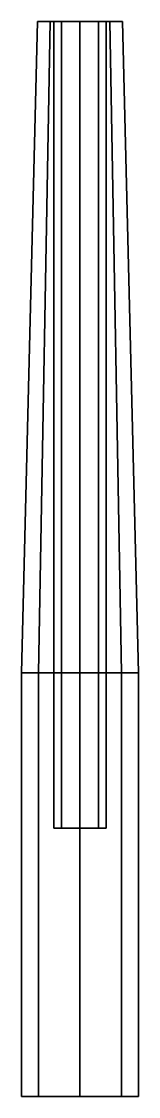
# Model space of a CAD drawing. Extents: x -0.29 to 0.29, y 2.73 to 8.06.
import ezdxf

# ---------------------------------------------------------------- set-up
doc = ezdxf.new("R2010")
doc.units = 0
doc.layers.add('GUN', color=1, linetype='CONTINUOUS')

msp = doc.modelspace()

# ---------------------------------------------------------------- linework, layer by layer
at = {"layer": 'GUN'}
for points in [[(-0.2051, 4.83, -0.2051), (-0.29, 4.83), (-0.21, 8.06), (-0.1485, 8.06, -0.1485)], [(-0.29, 4.83), (-0.2051, 4.83, 0.2051), (-0.1485, 8.06, 0.1485), (-0.21, 8.06)], [(-0.21, 8.06), (-0.1485, 8.06, 0.1485), (-0.0919, 8.06, 0.0919), (-0.13, 8.06)], [(-0.1485, 8.06, -0.1485), (-0.21, 8.06), (-0.13, 8.06), (-0.0919, 8.06, -0.0919)], [(0, 4.83, -0.29), (-0.2051, 4.83, -0.2051), (-0.1485, 8.06, -0.1485), (0, 8.06, -0.21)], [(-0.2051, 4.83, 0.2051), (0, 4.83, 0.29), (0, 8.06, 0.21), (-0.1485, 8.06, 0.1485)], [(-0.1485, 8.06, 0.1485), (0, 8.06, 0.21), (0, 8.06, 0.13), (-0.0919, 8.06, 0.0919)], [(0, 8.06, -0.21), (-0.1485, 8.06, -0.1485), (-0.0919, 8.06, -0.0919), (0, 8.06, -0.13)], [(-0.13, 8.06), (-0.0919, 8.06, 0.0919), (-0.0919, 4.06, 0.0919), (-0.13, 4.06)], [(-0.0919, 8.06, -0.0919), (-0.13, 8.06), (-0.13, 4.06), (-0.0919, 4.06, -0.0919)], [(0, 8.06, -0.13), (-0.0919, 8.06, -0.0919), (-0.0919, 4.06, -0.0919), (0, 4.06, -0.13)], [(-0.0919, 8.06, 0.0919), (0, 8.06, 0.13), (0, 4.06, 0.13), (-0.0919, 4.06, 0.0919)], [(0.0919, 8.06, -0.0919), (0, 8.06, -0.13), (0, 4.06, -0.13), (0.0919, 4.06, -0.0919)], [(0, 8.06, 0.13), (0.0919, 8.06, 0.0919), (0.0919, 4.06, 0.0919), (0, 4.06, 0.13)], [(0.2051, 4.83, -0.2051), (0, 4.83, -0.29), (0, 8.06, -0.21), (0.1485, 8.06, -0.1485)], [(0, 4.83, 0.29), (0.2051, 4.83, 0.2051), (0.1485, 8.06, 0.1485), (0, 8.06, 0.21)], [(0.1485, 8.06, -0.1485), (0, 8.06, -0.21), (0, 8.06, -0.13), (0.0919, 8.06, -0.0919)], [(0, 8.06, 0.21), (0.1485, 8.06, 0.1485), (0.0919, 8.06, 0.0919), (0, 8.06, 0.13)], [(0.13, 8.06), (0.0919, 8.06, -0.0919), (0.0919, 4.06, -0.0919), (0.13, 4.06)], [(0.0919, 8.06, 0.0919), (0.13, 8.06), (0.13, 4.06), (0.0919, 4.06, 0.0919)], [(0.21, 8.06), (0.1485, 8.06, -0.1485), (0.0919, 8.06, -0.0919), (0.13, 8.06)], [(0.1485, 8.06, 0.1485), (0.21, 8.06), (0.13, 8.06), (0.0919, 8.06, 0.0919)], [(0.29, 4.83), (0.2051, 4.83, -0.2051), (0.1485, 8.06, -0.1485), (0.21, 8.06)], [(0.2051, 4.83, 0.2051), (0.29, 4.83), (0.21, 8.06), (0.1485, 8.06, 0.1485)], [(-0.2051, 4.83, 0.2051), (-0.29, 4.83), (-0.29, 2.73), (-0.2051, 2.73, 0.2051)], [(-0.29, 4.83), (-0.2051, 4.83, -0.2051), (-0.2051, 2.73, -0.2051), (-0.29, 2.73)], [(0, 4.83, 0.29), (-0.2051, 4.83, 0.2051), (-0.2051, 2.73, 0.2051), (0, 2.73, 0.29)], [(-0.2051, 4.83, -0.2051), (0, 4.83, -0.29), (0, 2.73, -0.29), (-0.2051, 2.73, -0.2051)], [(0.2051, 4.83, 0.2051), (0, 4.83, 0.29), (0, 2.73, 0.29), (0.2051, 2.73, 0.2051)], [(0, 4.83, -0.29), (0.2051, 4.83, -0.2051), (0.2051, 2.73, -0.2051), (0, 2.73, -0.29)], [(0.29, 4.83), (0.2051, 4.83, 0.2051), (0.2051, 2.73, 0.2051), (0.29, 2.73)], [(0.2051, 4.83, -0.2051), (0.29, 4.83), (0.29, 2.73), (0.2051, 2.73, -0.2051)]]:
    msp.add_3dface(points, dxfattribs=at)

doc.saveas('drawing.dxf')
